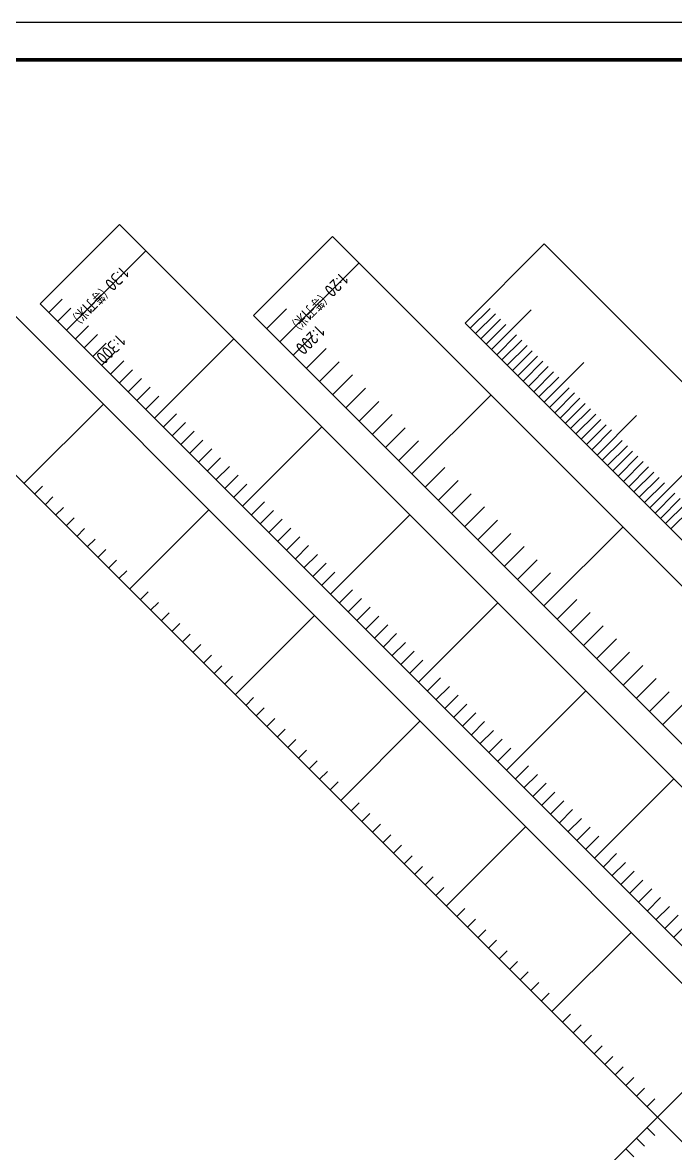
# Model space of a CAD drawing. Header units: millimetres. Extents: x 38046 to 69892, y 8139 to 15731.
# Drawn here: x 43797.5 to 43972.3, y 15178.7 to 15481.6 of the extents above; entities that cross this region are included whole.
import ezdxf

# ---------------------------------------------------------------- set-up
doc = ezdxf.new("R2010")
doc.units = ezdxf.units.MM
doc.header["$LTSCALE"] = 1000
doc.header["$MEASUREMENT"] = 0
doc.layers.get('0').update_dxf_attribs({"color": 3})
for name, color, linetype in [('PUB_TEXT', 3, 'Continuous'), ('PUB_TITLE', 4, 'Continuous'), ('图层1', 1, 'Continuous'), ('图层3', 253, 'Continuous')]:
    doc.layers.add(name, color=color, linetype=linetype)
doc.styles.get("Standard").update_dxf_attribs({"font": 'gbenor.shx', "bigfont": 'gbcbig.shx'})

msp = doc.modelspace()

# ---------------------------------------------------------------- linework, layer by layer
for p, q in [((43809.27, 15399.2), (43830.48, 15420.41)), ((43866.39, 15396.01), (43887.61, 15417.22)), ((43832.84, 15375.63), (43854.05, 15396.84)), ((43832.84, 15375.63), (43854.05, 15396.84)), ((43901.75, 15360.65), (43922.96, 15381.87)), ((43901.75, 15360.65), (43922.96, 15381.87)), ((43797.86, 15358.08), (43819.07, 15379.29)), ((43856.41, 15352.06), (43877.63, 15373.27)), ((43826.14, 15329.79), (43847.36, 15351.01)), ((43879.98, 15328.48), (43901.2, 15349.7)), ((43937.1, 15325.3), (43958.32, 15346.51)), ((43826.14, 15329.79), (43834.63, 15338.28)), ((43903.55, 15304.91), (43924.77, 15326.13)), ((43903.55, 15304.91), (43924.77, 15326.13)), ((43854.43, 15301.51), (43875.64, 15322.72)), ((43927.12, 15281.34), (43948.34, 15302.56)), ((43882.71, 15273.23), (43903.93, 15294.44)), ((43950.69, 15257.77), (43971.91, 15278.99)), ((43911, 15244.94), (43932.21, 15266.15)), ((43911, 15244.94), (43919.48, 15253.43)), ((43939.28, 15216.66), (43960.5, 15237.87))]:
    msp.add_line(p, q)
for points in [[(43923.06, 15394.02), (43933.67, 15404.62)], [(43923.06, 15394.02), (43933.67, 15404.62)], [(43923.06, 15394.02), (43933.67, 15404.62)], [(43937.21, 15379.87), (43947.81, 15390.48)], [(43937.21, 15379.87), (43947.81, 15390.48)], [(43937.21, 15379.87), (43947.81, 15390.48)], [(43797.86, 15358.08), (43819.07, 15379.29)], [(43951.35, 15365.73), (43961.95, 15376.34)], [(43951.35, 15365.73), (43961.95, 15376.34)], [(43965.49, 15351.59), (43976.1, 15362.2)], [(43879.98, 15328.48), (43901.2, 15349.7)], [(43882.71, 15273.23), (43903.93, 15294.44)], [(43950.69, 15257.77), (43971.91, 15278.99)], [(43967.57, 15188.37), (43988.78, 15209.59)], [(43967.57, 15188.37), (43988.78, 15167.16)]]:
    msp.add_lwpolyline(points)
at = {"layer": 'PUB_TITLE'}
msp.add_lwpolyline([(43576.51, 14887.56), (44417.51, 14887.56), (44417.51, 15481.56), (43576.51, 15481.56)], close=True, dxfattribs=at)
at = {"layer": 'PUB_TITLE', "const_width": 1}
msp.add_lwpolyline([(43601.51, 14897.56), (44407.51, 14897.56), (44407.51, 15471.56), (43601.51, 15471.56)], close=True, dxfattribs=at)
at = {"layer": '图层1'}
for points in [[(43967.57, 15188.37), (43748.36, 15407.58), (43769.58, 15428.79), (44009.99, 15188.37), (43769.58, 14947.96), (43748.36, 14969.17), (43967.57, 15188.37)], [(44021.4, 15187.06), (43802.2, 15406.27), (43823.41, 15427.48), (44063.83, 15187.06), (43823.41, 14946.65), (43802.2, 14967.86), (44021.4, 15187.06)], [(44078.53, 15183.88), (43859.32, 15403.08), (43880.54, 15424.29), (44120.95, 15183.88), (43880.54, 14943.46), (43859.32, 14964.67), (44078.53, 15183.88)], [(44135.2, 15181.88), (43915.99, 15401.09), (43937.21, 15422.3), (44177.62, 15181.88), (43937.21, 14941.47), (43915.99, 14962.68), (44135.2, 15181.88)]]:
    msp.add_lwpolyline(points, dxfattribs=at)
at = {"layer": '图层3'}
for p, q in [((43804.56, 15403.91), (43808.09, 15407.45)), ((43806.91, 15401.55), (43810.45, 15405.09)), ((43862.86, 15399.54), (43868.16, 15404.85)), ((43811.63, 15396.84), (43815.16, 15400.37)), ((43813.99, 15394.48), (43817.52, 15398.02)), ((43869.93, 15392.47), (43875.23, 15397.78)), ((43816.34, 15392.12), (43819.88, 15395.66)), ((43818.7, 15389.77), (43822.24, 15393.3)), ((43873.46, 15388.94), (43878.77, 15394.24)), ((43821.06, 15387.41), (43824.59, 15390.95)), ((43877, 15385.4), (43882.3, 15390.71)), ((43823.41, 15385.05), (43826.95, 15388.59)), ((43880.54, 15381.87), (43885.84, 15387.17)), ((43825.77, 15382.7), (43829.31, 15386.23)), ((43828.13, 15380.34), (43831.66, 15383.87)), ((43830.48, 15377.98), (43834.02, 15381.52)), ((43884.07, 15378.33), (43889.37, 15383.63)), ((43887.61, 15374.8), (43892.91, 15380.1)), ((43835.2, 15373.27), (43838.73, 15376.8)), ((43891.14, 15371.26), (43896.45, 15376.56)), ((43837.56, 15370.91), (43841.09, 15374.45)), ((43839.91, 15368.55), (43843.45, 15372.09)), ((43894.68, 15367.72), (43899.98, 15373.03)), ((43842.27, 15366.2), (43845.81, 15369.73)), ((43898.21, 15364.19), (43903.52, 15369.49)), ((43844.63, 15363.84), (43848.16, 15367.38)), ((43846.98, 15361.48), (43850.52, 15365.02)), ((43849.34, 15359.13), (43852.88, 15362.66)), ((43851.7, 15356.77), (43855.23, 15360.3)), ((43905.28, 15357.12), (43910.59, 15362.42)), ((43800.69, 15355.25), (43802.81, 15357.37)), ((43854.05, 15354.41), (43857.59, 15357.95)), ((43908.82, 15353.58), (43914.12, 15358.89)), ((43803.52, 15352.42), (43805.64, 15354.54)), ((43912.36, 15350.05), (43917.66, 15355.35)), ((43806.35, 15349.59), (43808.47, 15351.71)), ((43858.77, 15349.7), (43862.3, 15353.23)), ((43861.13, 15347.34), (43864.66, 15350.88)), ((43915.89, 15346.51), (43921.19, 15351.81)), ((43809.17, 15346.76), (43811.3, 15348.89)), ((43863.48, 15344.98), (43867.02, 15348.52)), ((43919.43, 15342.98), (43924.73, 15348.28)), ((43812, 15343.94), (43814.12, 15346.06)), ((43865.84, 15342.63), (43869.38, 15346.16)), ((43922.96, 15339.44), (43928.27, 15344.74)), ((43814.83, 15341.11), (43816.95, 15343.23)), ((43868.2, 15340.27), (43871.73, 15343.81)), ((43870.55, 15337.91), (43874.09, 15341.45)), ((43817.66, 15338.28), (43819.78, 15340.4)), ((43872.91, 15335.56), (43876.45, 15339.09)), ((43926.5, 15335.9), (43931.8, 15341.21)), ((43820.49, 15335.45), (43822.61, 15337.57)), ((43875.27, 15333.2), (43878.8, 15336.73)), ((43930.03, 15332.37), (43935.34, 15337.67)), ((43823.32, 15332.62), (43825.44, 15334.74)), ((43877.63, 15330.84), (43881.16, 15334.38)), ((43933.57, 15328.83), (43938.87, 15334.14)), ((43882.34, 15326.13), (43885.87, 15329.66)), ((43828.97, 15326.97), (43831.09, 15329.09)), ((43831.8, 15324.14), (43833.92, 15326.26)), ((43884.7, 15323.77), (43888.23, 15327.31)), ((43940.64, 15321.76), (43945.94, 15327.07)), ((43834.63, 15321.31), (43836.75, 15323.43)), ((43887.05, 15321.41), (43890.59, 15324.95)), ((43944.18, 15318.23), (43949.48, 15323.53)), ((43837.46, 15318.48), (43839.58, 15320.6)), ((43889.41, 15319.06), (43892.95, 15322.59)), ((43891.77, 15316.7), (43895.3, 15320.24)), ((43840.29, 15315.65), (43842.41, 15317.77)), ((43894.12, 15314.34), (43897.66, 15317.88)), ((43947.71, 15314.69), (43953.01, 15319.99)), ((43843.12, 15312.82), (43845.24, 15314.94)), ((43896.48, 15311.99), (43900.02, 15315.52)), ((43951.25, 15311.16), (43956.55, 15316.46)), ((43845.94, 15309.99), (43848.07, 15312.12)), ((43898.84, 15309.63), (43902.37, 15313.16)), ((43954.78, 15307.62), (43960.09, 15312.92)), ((43848.77, 15307.17), (43850.89, 15309.29)), ((43901.2, 15307.27), (43904.73, 15310.81)), ((43958.32, 15304.08), (43963.62, 15309.39)), ((43851.6, 15304.34), (43853.72, 15306.46)), ((43905.91, 15302.56), (43909.44, 15306.09)), ((43961.85, 15300.55), (43967.16, 15305.85)), ((43908.27, 15300.2), (43911.8, 15303.74)), ((43965.39, 15297.01), (43970.69, 15302.32)), ((43857.26, 15298.68), (43859.38, 15300.8)), ((43910.62, 15297.84), (43914.16, 15301.38)), ((43912.98, 15295.49), (43916.52, 15299.02)), ((43860.09, 15295.85), (43862.21, 15297.97)), ((43915.34, 15293.13), (43918.87, 15296.67)), ((43968.92, 15293.48), (43974.23, 15298.78)), ((43862.91, 15293.02), (43865.04, 15295.15)), ((43917.69, 15290.77), (43921.23, 15294.31)), ((43865.74, 15290.2), (43867.86, 15292.32)), ((43920.05, 15288.42), (43923.59, 15291.95)), ((43868.57, 15287.37), (43870.69, 15289.49)), ((43922.41, 15286.06), (43925.94, 15289.59)), ((43924.77, 15283.7), (43928.3, 15287.24)), ((43871.4, 15284.54), (43873.52, 15286.66)), ((43874.23, 15281.71), (43876.35, 15283.83)), ((43877.06, 15278.88), (43879.18, 15281)), ((43929.48, 15278.99), (43933.02, 15282.52)), ((43879.89, 15276.05), (43882.01, 15278.18)), ((43931.84, 15276.63), (43935.37, 15280.17)), ((43934.19, 15274.27), (43937.73, 15277.81)), ((43936.55, 15271.92), (43940.09, 15275.45)), ((43885.54, 15270.4), (43887.66, 15272.52)), ((43938.91, 15269.56), (43942.44, 15273.09)), ((43888.37, 15267.57), (43890.49, 15269.69)), ((43941.26, 15267.2), (43944.8, 15270.74)), ((43891.2, 15264.74), (43893.32, 15266.86)), ((43943.62, 15264.85), (43947.16, 15268.38)), ((43945.98, 15262.49), (43949.51, 15266.02)), ((43894.03, 15261.91), (43896.15, 15264.03)), ((43948.34, 15260.13), (43951.87, 15263.67)), ((43896.86, 15259.08), (43898.98, 15261.2)), ((43899.68, 15256.25), (43901.81, 15258.38)), ((43953.05, 15255.42), (43956.59, 15258.95)), ((43955.41, 15253.06), (43958.94, 15256.6)), ((43902.51, 15253.43), (43904.63, 15255.55)), ((43957.76, 15250.7), (43961.3, 15254.24)), ((43905.34, 15250.6), (43907.46, 15252.72)), ((43960.12, 15248.35), (43963.66, 15251.88)), ((43908.17, 15247.77), (43910.29, 15249.89)), ((43962.48, 15245.99), (43966.01, 15249.52)), ((43964.84, 15243.63), (43968.37, 15247.17)), ((43967.19, 15241.28), (43970.73, 15244.81)), ((43913.83, 15242.11), (43915.95, 15244.23)), ((43969.55, 15238.92), (43973.08, 15242.45)), ((43916.65, 15239.28), (43918.78, 15241.41)), ((43919.48, 15236.46), (43921.6, 15238.58)), ((43971.91, 15236.56), (43975.44, 15240.1)), ((43922.31, 15233.63), (43924.43, 15235.75)), ((43925.14, 15230.8), (43927.26, 15232.92)), ((43927.97, 15227.97), (43930.09, 15230.09)), ((43930.8, 15225.14), (43932.92, 15227.26)), ((43933.63, 15222.31), (43935.75, 15224.44)), ((43936.45, 15219.49), (43938.57, 15221.61)), ((43942.11, 15213.83), (43944.23, 15215.95)), ((43944.94, 15211), (43947.06, 15213.12)), ((43947.77, 15208.17), (43949.89, 15210.29)), ((43950.6, 15205.34), (43952.72, 15207.46)), ((43953.42, 15202.51), (43955.55, 15204.64)), ((43956.25, 15199.69), (43958.37, 15201.81)), ((43959.08, 15196.86), (43961.2, 15198.98)), ((43961.91, 15194.03), (43964.03, 15196.15)), ((43964.74, 15191.2), (43966.86, 15193.32)), ((43964.74, 15185.54), (43966.86, 15183.42)), ((43961.91, 15182.72), (43964.03, 15180.59)), ((43959.08, 15179.89), (43961.2, 15177.77))]:
    msp.add_line(p, q, dxfattribs=at)
for points in [[(43917.41, 15399.67), (43922.71, 15404.98)], [(43918.82, 15398.26), (43924.12, 15403.56)], [(43920.24, 15396.84), (43925.54, 15402.15)], [(43921.65, 15395.43), (43926.95, 15400.73)], [(43924.48, 15392.6), (43929.78, 15397.91)], [(43925.89, 15391.19), (43931.2, 15396.49)], [(43927.31, 15389.77), (43932.61, 15395.08)], [(43928.72, 15388.36), (43934.02, 15393.66)], [(43930.13, 15386.95), (43935.44, 15392.25)], [(43931.55, 15385.53), (43936.85, 15390.83)], [(43932.96, 15384.12), (43938.27, 15389.42)], [(43934.38, 15382.7), (43939.68, 15388.01)], [(43935.79, 15381.29), (43941.1, 15386.59)], [(43938.62, 15378.46), (43943.92, 15383.76)], [(43938.62, 15378.46), (43943.92, 15383.76)], [(43940.03, 15377.05), (43945.34, 15382.35)], [(43941.45, 15375.63), (43946.75, 15380.93)], [(43942.86, 15374.22), (43948.17, 15379.52)], [(43944.28, 15372.8), (43949.58, 15378.11)], [(43945.69, 15371.39), (43950.99, 15376.69)], [(43947.11, 15369.97), (43952.41, 15375.28)], [(43948.52, 15368.56), (43953.82, 15373.86)], [(43949.93, 15367.15), (43955.24, 15372.45)], [(43952.76, 15364.32), (43958.07, 15369.62)], [(43954.18, 15362.9), (43959.48, 15368.21)], [(43955.59, 15361.49), (43960.89, 15366.79)], [(43957, 15360.08), (43962.31, 15365.38)], [(43958.42, 15358.66), (43963.72, 15363.96)], [(43959.83, 15357.25), (43965.14, 15362.55)], [(43961.25, 15355.83), (43966.55, 15361.14)], [(43962.66, 15354.42), (43967.97, 15359.72)], [(43964.08, 15353), (43969.38, 15358.31)], [(43966.9, 15350.18), (43972.21, 15355.48)], [(43968.32, 15348.76), (43973.62, 15354.06)], [(43969.73, 15347.35), (43975.04, 15352.65)], [(43971.15, 15345.93), (43976.45, 15351.24)]]:
    msp.add_lwpolyline(points, dxfattribs=at)

# ---------------------------------------------------------------- texts
at = {"layer": 'PUB_TEXT'}
for s, height, p in [('1:30', 3.5, (43823.89, 15416.52)), ('1:20', 3.5, (43882.63, 15414.83)), ('（等于', 3.376, (43819.36, 15411.99)), ('（等于', 3.376, (43878.09, 15410.29)), ('米）', 3.376, (43813.11, 15405.74)), ('1', 3.5, (43814.14, 15406.77)), ('米）', 3.376, (43871.85, 15404.05)), ('1', 3.5, (43872.88, 15405.08)), ('1:200', 3.5, (43876.37, 15400.83)), ('1:300', 3.5, (43822.99, 15398.36))]:
    msp.add_text(s, height=height, rotation=225, dxfattribs=at).set_placement(p)

doc.saveas('drawing.dxf')
